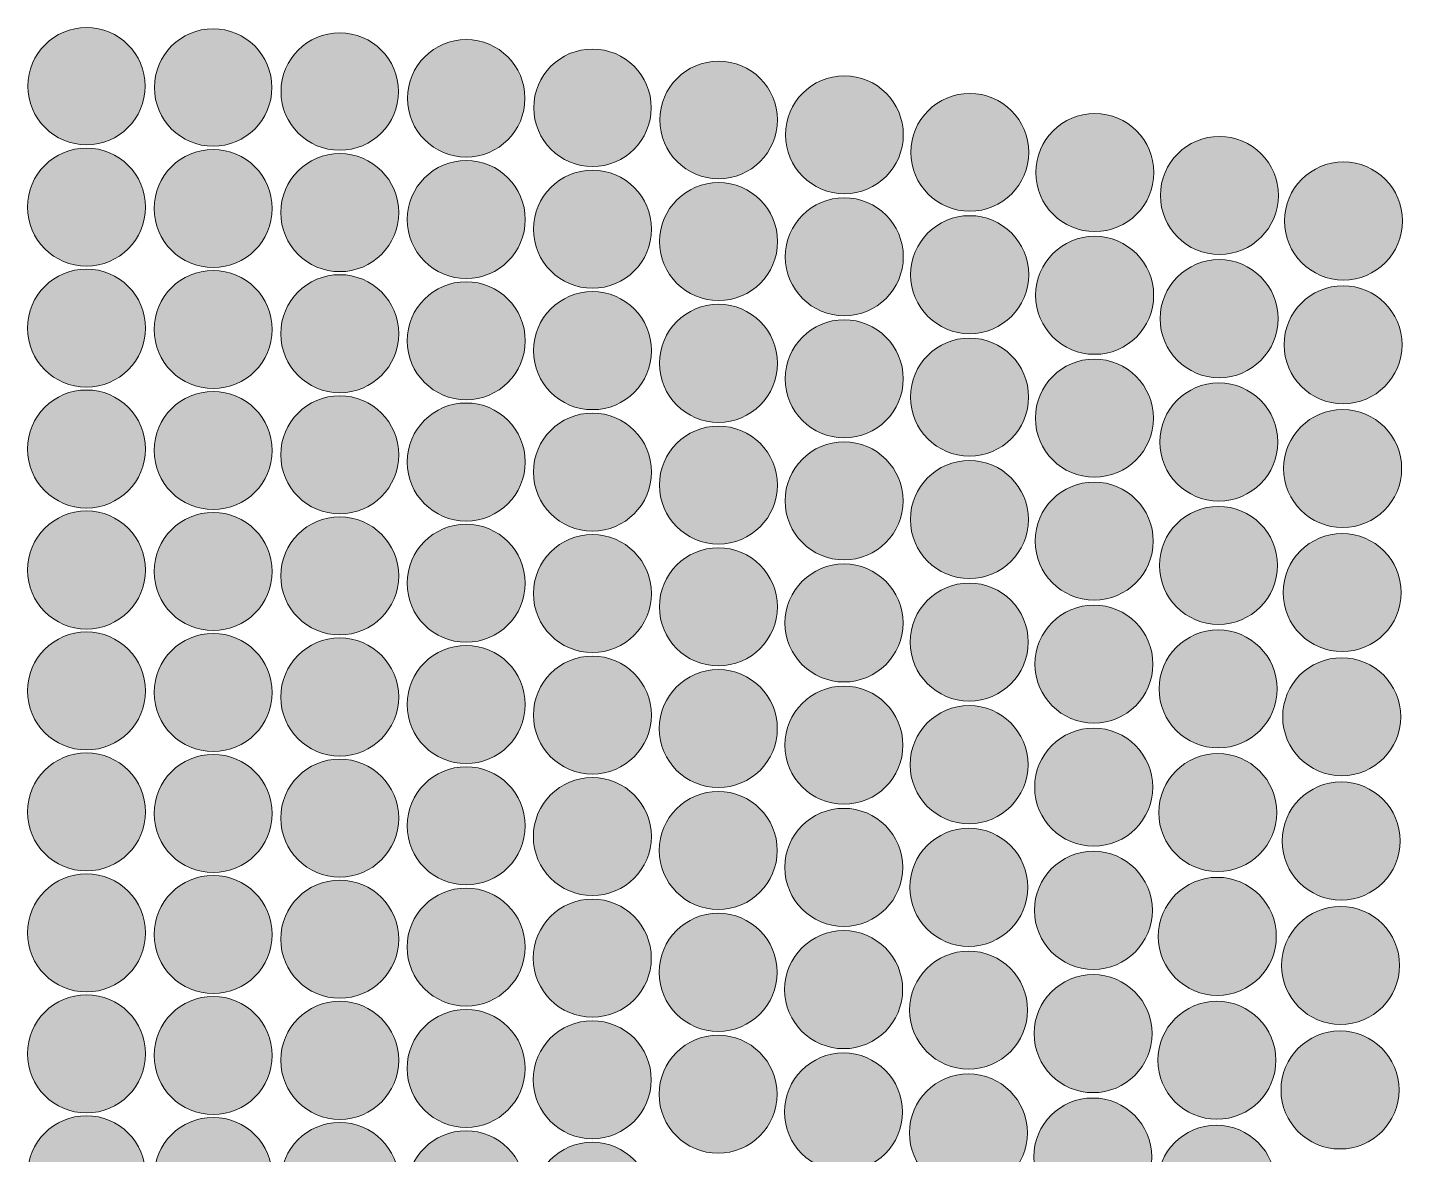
# Model space of a CAD drawing. Extents: x 3515 to 4006, y 175 to 667.
# Drawn here: x 3758 to 3814.4, y 620.3 to 666.5 of the extents above; entities that cross this region are included whole.
import ezdxf

# ---------------------------------------------------------------- set-up
doc = ezdxf.new("R2010")
doc.units = 0
doc.header["$MEASUREMENT"] = 0
doc.layers.add('Capa 1', color=7, linetype='Continuous', lineweight=0)

# ---------------------------------------------------------------- blocks, each defined once
blk = doc.blocks.new('Block_0')
at = {"layer": 'Capa 1', "true_color": 0x000000, "transparency": 33554687}
h = blk.add_hatch(color=18, dxfattribs=at)
h.dxf.hatch_style = 2
edge = h.paths.add_edge_path()
edge.add_arc((3760.415, 664.114), 2.405, 0, 360)
h = blk.add_hatch(color=18, dxfattribs=at)
h.dxf.hatch_style = 2
edge = h.paths.add_edge_path()
edge.add_arc((3765.611, 664.058), 2.409, 0, 360)
h = blk.add_hatch(color=18, dxfattribs=at)
h.dxf.hatch_style = 2
edge = h.paths.add_edge_path()
edge.add_arc((3770.805, 663.892), 2.41, 0, 360)
h = blk.add_hatch(color=18, dxfattribs=at)
h.dxf.hatch_style = 2
edge = h.paths.add_edge_path()
edge.add_arc((3775.994, 663.614), 2.41, 0, 360)
h = blk.add_hatch(color=18, dxfattribs=at)
h.dxf.hatch_style = 2
edge = h.paths.add_edge_path()
edge.add_arc((3781.176, 663.226), 2.41, 0, 360)
h = blk.add_hatch(color=18, dxfattribs=at)
h.dxf.hatch_style = 2
edge = h.paths.add_edge_path()
edge.add_arc((3786.349, 662.727), 2.412, 0, 360)
h = blk.add_hatch(color=18, dxfattribs=at)
h.dxf.hatch_style = 2
edge = h.paths.add_edge_path()
edge.add_arc((3791.51, 662.118), 2.417, 0, 360)
h = blk.add_hatch(color=18, dxfattribs=at)
h.dxf.hatch_style = 2
edge = h.paths.add_edge_path()
edge.add_arc((3796.656, 661.398), 2.418, 0, 360)
h = blk.add_hatch(color=18, dxfattribs=at)
h.dxf.hatch_style = 2
edge = h.paths.add_edge_path()
edge.add_arc((3801.786, 660.569), 2.421, 0, 360)
h = blk.add_hatch(color=18, dxfattribs=at)
h.dxf.hatch_style = 2
edge = h.paths.add_edge_path()
edge.add_arc((3806.897, 659.63), 2.421, 0, 360)
h = blk.add_hatch(color=18, dxfattribs=at)
h.dxf.hatch_style = 2
edge = h.paths.add_edge_path()
edge.add_arc((3760.415, 659.152), 2.421, 0, 360)
h = blk.add_hatch(color=18, dxfattribs=at)
h.dxf.hatch_style = 2
edge = h.paths.add_edge_path()
edge.add_arc((3765.611, 659.095), 2.421, 0, 360)
h = blk.add_hatch(color=18, dxfattribs=at)
h.dxf.hatch_style = 2
edge = h.paths.add_edge_path()
edge.add_arc((3770.805, 658.925), 2.421, 0, 360)
h = blk.add_hatch(color=18, dxfattribs=at)
h.dxf.hatch_style = 2
edge = h.paths.add_edge_path()
edge.add_arc((3775.994, 658.641), 2.421, 0, 360)
h = blk.add_hatch(color=18, dxfattribs=at)
h.dxf.hatch_style = 2
edge = h.paths.add_edge_path()
edge.add_arc((3781.175, 658.245), 2.421, 0, 360)
h = blk.add_hatch(color=18, dxfattribs=at)
h.dxf.hatch_style = 2
edge = h.paths.add_edge_path()
edge.add_arc((3811.987, 658.582), 2.421, 0, 360)
h = blk.add_hatch(color=18, dxfattribs=at)
h.dxf.hatch_style = 2
edge = h.paths.add_edge_path()
edge.add_arc((3786.347, 657.736), 2.421, 0, 360)
h = blk.add_hatch(color=18, dxfattribs=at)
h.dxf.hatch_style = 2
edge = h.paths.add_edge_path()
edge.add_arc((3791.506, 657.114), 2.421, 0, 360)
h = blk.add_hatch(color=18, dxfattribs=at)
h.dxf.hatch_style = 2
edge = h.paths.add_edge_path()
edge.add_arc((3796.65, 656.379), 2.421, 0, 360)
h = blk.add_hatch(color=18, dxfattribs=at)
h.dxf.hatch_style = 2
edge = h.paths.add_edge_path()
edge.add_arc((3801.778, 655.533), 2.421, 0, 360)
h = blk.add_hatch(color=18, dxfattribs=at)
h.dxf.hatch_style = 2
edge = h.paths.add_edge_path()
edge.add_arc((3806.885, 654.575), 2.421, 0, 360)
h = blk.add_hatch(color=18, dxfattribs=at)
h.dxf.hatch_style = 2
edge = h.paths.add_edge_path()
edge.add_arc((3760.415, 654.189), 2.421, 0, 360)
h = blk.add_hatch(color=18, dxfattribs=at)
h.dxf.hatch_style = 2
edge = h.paths.add_edge_path()
edge.add_arc((3765.611, 654.131), 2.421, 0, 360)
h = blk.add_hatch(color=18, dxfattribs=at)
h.dxf.hatch_style = 2
edge = h.paths.add_edge_path()
edge.add_arc((3770.805, 653.958), 2.421, 0, 360)
h = blk.add_hatch(color=18, dxfattribs=at)
h.dxf.hatch_style = 2
edge = h.paths.add_edge_path()
edge.add_arc((3775.993, 653.668), 2.421, 0, 360)
h = blk.add_hatch(color=18, dxfattribs=at)
h.dxf.hatch_style = 2
edge = h.paths.add_edge_path()
edge.add_arc((3781.174, 653.263), 2.421, 0, 360)
h = blk.add_hatch(color=18, dxfattribs=at)
h.dxf.hatch_style = 2
edge = h.paths.add_edge_path()
edge.add_arc((3811.97, 653.505), 2.421, 0, 360)
h = blk.add_hatch(color=18, dxfattribs=at)
h.dxf.hatch_style = 2
edge = h.paths.add_edge_path()
edge.add_arc((3786.345, 652.743), 2.421, 0, 360)
h = blk.add_hatch(color=18, dxfattribs=at)
h.dxf.hatch_style = 2
edge = h.paths.add_edge_path()
edge.add_arc((3791.502, 652.108), 2.421, 0, 360)
h = blk.add_hatch(color=18, dxfattribs=at)
h.dxf.hatch_style = 2
edge = h.paths.add_edge_path()
edge.add_arc((3796.644, 651.358), 2.421, 0, 360)
h = blk.add_hatch(color=18, dxfattribs=at)
h.dxf.hatch_style = 2
edge = h.paths.add_edge_path()
edge.add_arc((3801.769, 650.494), 2.421, 0, 360)
h = blk.add_hatch(color=18, dxfattribs=at)
h.dxf.hatch_style = 2
edge = h.paths.add_edge_path()
edge.add_arc((3760.415, 649.227), 2.421, 0, 360)
h = blk.add_hatch(color=18, dxfattribs=at)
h.dxf.hatch_style = 2
edge = h.paths.add_edge_path()
edge.add_arc((3806.872, 649.515), 2.421, 0, 360)
h = blk.add_hatch(color=18, dxfattribs=at)
h.dxf.hatch_style = 2
edge = h.paths.add_edge_path()
edge.add_arc((3765.611, 649.167), 2.421, 0, 360)
h = blk.add_hatch(color=18, dxfattribs=at)
h.dxf.hatch_style = 2
edge = h.paths.add_edge_path()
edge.add_arc((3770.805, 648.99), 2.421, 0, 360)
h = blk.add_hatch(color=18, dxfattribs=at)
h.dxf.hatch_style = 2
edge = h.paths.add_edge_path()
edge.add_arc((3775.993, 648.694), 2.421, 0, 360)
h = blk.add_hatch(color=18, dxfattribs=at)
h.dxf.hatch_style = 2
edge = h.paths.add_edge_path()
edge.add_arc((3781.173, 648.281), 2.421, 0, 360)
h = blk.add_hatch(color=18, dxfattribs=at)
h.dxf.hatch_style = 2
edge = h.paths.add_edge_path()
edge.add_arc((3811.953, 648.424), 2.421, 0, 360)
h = blk.add_hatch(color=18, dxfattribs=at)
h.dxf.hatch_style = 2
edge = h.paths.add_edge_path()
edge.add_arc((3786.342, 647.749), 2.421, 0, 360)
h = blk.add_hatch(color=18, dxfattribs=at)
h.dxf.hatch_style = 2
edge = h.paths.add_edge_path()
edge.add_arc((3791.498, 647.1), 2.421, 0, 360)
h = blk.add_hatch(color=18, dxfattribs=at)
h.dxf.hatch_style = 2
edge = h.paths.add_edge_path()
edge.add_arc((3796.638, 646.334), 2.421, 0, 360)
h = blk.add_hatch(color=18, dxfattribs=at)
h.dxf.hatch_style = 2
edge = h.paths.add_edge_path()
edge.add_arc((3801.759, 645.451), 2.421, 0, 360)
h = blk.add_hatch(color=18, dxfattribs=at)
h.dxf.hatch_style = 2
edge = h.paths.add_edge_path()
edge.add_arc((3760.415, 644.264), 2.421, 0, 360)
h = blk.add_hatch(color=18, dxfattribs=at)
h.dxf.hatch_style = 2
edge = h.paths.add_edge_path()
edge.add_arc((3765.611, 644.204), 2.421, 0, 360)
h = blk.add_hatch(color=18, dxfattribs=at)
h.dxf.hatch_style = 2
edge = h.paths.add_edge_path()
edge.add_arc((3806.859, 644.452), 2.421, 0, 360)
h = blk.add_hatch(color=18, dxfattribs=at)
h.dxf.hatch_style = 2
edge = h.paths.add_edge_path()
edge.add_arc((3770.804, 644.022), 2.421, 0, 360)
h = blk.add_hatch(color=18, dxfattribs=at)
h.dxf.hatch_style = 2
edge = h.paths.add_edge_path()
edge.add_arc((3775.992, 643.72), 2.421, 0, 360)
h = blk.add_hatch(color=18, dxfattribs=at)
h.dxf.hatch_style = 2
edge = h.paths.add_edge_path()
edge.add_arc((3781.172, 643.297), 2.421, 0, 360)
h = blk.add_hatch(color=18, dxfattribs=at)
h.dxf.hatch_style = 2
edge = h.paths.add_edge_path()
edge.add_arc((3811.934, 643.337), 2.421, 0, 360)
h = blk.add_hatch(color=18, dxfattribs=at)
h.dxf.hatch_style = 2
edge = h.paths.add_edge_path()
edge.add_arc((3786.34, 642.754), 2.421, 0, 360)
h = blk.add_hatch(color=18, dxfattribs=at)
h.dxf.hatch_style = 2
edge = h.paths.add_edge_path()
edge.add_arc((3791.494, 642.091), 2.421, 0, 360)
h = blk.add_hatch(color=18, dxfattribs=at)
h.dxf.hatch_style = 2
edge = h.paths.add_edge_path()
edge.add_arc((3796.631, 641.308), 2.421, 0, 360)
h = blk.add_hatch(color=18, dxfattribs=at)
h.dxf.hatch_style = 2
edge = h.paths.add_edge_path()
edge.add_arc((3801.749, 640.405), 2.421, 0, 360)
h = blk.add_hatch(color=18, dxfattribs=at)
h.dxf.hatch_style = 2
edge = h.paths.add_edge_path()
edge.add_arc((3760.415, 639.302), 2.421, 0, 360)
h = blk.add_hatch(color=18, dxfattribs=at)
h.dxf.hatch_style = 2
edge = h.paths.add_edge_path()
edge.add_arc((3765.611, 639.24), 2.421, 0, 360)
h = blk.add_hatch(color=18, dxfattribs=at)
h.dxf.hatch_style = 2
edge = h.paths.add_edge_path()
edge.add_arc((3770.804, 639.054), 2.421, 0, 360)
h = blk.add_hatch(color=18, dxfattribs=at)
h.dxf.hatch_style = 2
edge = h.paths.add_edge_path()
edge.add_arc((3806.844, 639.384), 2.421, 0, 360)
h = blk.add_hatch(color=18, dxfattribs=at)
h.dxf.hatch_style = 2
edge = h.paths.add_edge_path()
edge.add_arc((3775.992, 638.745), 2.421, 0, 360)
h = blk.add_hatch(color=18, dxfattribs=at)
h.dxf.hatch_style = 2
edge = h.paths.add_edge_path()
edge.add_arc((3781.17, 638.313), 2.421, 0, 360)
h = blk.add_hatch(color=18, dxfattribs=at)
h.dxf.hatch_style = 2
edge = h.paths.add_edge_path()
edge.add_arc((3811.914, 638.245), 2.421, 0, 360)
h = blk.add_hatch(color=18, dxfattribs=at)
h.dxf.hatch_style = 2
edge = h.paths.add_edge_path()
edge.add_arc((3786.337, 637.757), 2.421, 0, 360)
h = blk.add_hatch(color=18, dxfattribs=at)
h.dxf.hatch_style = 2
edge = h.paths.add_edge_path()
edge.add_arc((3791.489, 637.079), 2.421, 0, 360)
h = blk.add_hatch(color=18, dxfattribs=at)
h.dxf.hatch_style = 2
edge = h.paths.add_edge_path()
edge.add_arc((3796.624, 636.278), 2.421, 0, 360)
h = blk.add_hatch(color=18, dxfattribs=at)
h.dxf.hatch_style = 2
edge = h.paths.add_edge_path()
edge.add_arc((3801.738, 635.356), 2.421, 0, 360)
h = blk.add_hatch(color=18, dxfattribs=at)
h.dxf.hatch_style = 2
edge = h.paths.add_edge_path()
edge.add_arc((3760.415, 634.339), 2.421, 0, 360)
h = blk.add_hatch(color=18, dxfattribs=at)
h.dxf.hatch_style = 2
edge = h.paths.add_edge_path()
edge.add_arc((3765.611, 634.276), 2.421, 0, 360)
h = blk.add_hatch(color=18, dxfattribs=at)
h.dxf.hatch_style = 2
edge = h.paths.add_edge_path()
edge.add_arc((3770.804, 634.086), 2.421, 0, 360)
h = blk.add_hatch(color=18, dxfattribs=at)
h.dxf.hatch_style = 2
edge = h.paths.add_edge_path()
edge.add_arc((3806.828, 634.312), 2.421, 0, 360)
h = blk.add_hatch(color=18, dxfattribs=at)
h.dxf.hatch_style = 2
edge = h.paths.add_edge_path()
edge.add_arc((3775.991, 633.77), 2.421, 0, 360)
h = blk.add_hatch(color=18, dxfattribs=at)
h.dxf.hatch_style = 2
edge = h.paths.add_edge_path()
edge.add_arc((3781.169, 633.328), 2.421, 0, 360)
h = blk.add_hatch(color=18, dxfattribs=at)
h.dxf.hatch_style = 2
edge = h.paths.add_edge_path()
edge.add_arc((3811.893, 633.147), 2.421, 0, 360)
h = blk.add_hatch(color=18, dxfattribs=at)
h.dxf.hatch_style = 2
edge = h.paths.add_edge_path()
edge.add_arc((3786.334, 632.759), 2.421, 0, 360)
h = blk.add_hatch(color=18, dxfattribs=at)
h.dxf.hatch_style = 2
edge = h.paths.add_edge_path()
edge.add_arc((3791.484, 632.065), 2.421, 0, 360)
h = blk.add_hatch(color=18, dxfattribs=at)
h.dxf.hatch_style = 2
edge = h.paths.add_edge_path()
edge.add_arc((3796.616, 631.246), 2.421, 0, 360)
h = blk.add_hatch(color=18, dxfattribs=at)
h.dxf.hatch_style = 2
edge = h.paths.add_edge_path()
edge.add_arc((3801.726, 630.302), 2.421, 0, 360)
h = blk.add_hatch(color=18, dxfattribs=at)
h.dxf.hatch_style = 2
edge = h.paths.add_edge_path()
edge.add_arc((3760.415, 629.377), 2.421, 0, 360)
h = blk.add_hatch(color=18, dxfattribs=at)
h.dxf.hatch_style = 2
edge = h.paths.add_edge_path()
edge.add_arc((3765.611, 629.312), 2.421, 0, 360)
h = blk.add_hatch(color=18, dxfattribs=at)
h.dxf.hatch_style = 2
edge = h.paths.add_edge_path()
edge.add_arc((3770.804, 629.118), 2.421, 0, 360)
h = blk.add_hatch(color=18, dxfattribs=at)
h.dxf.hatch_style = 2
edge = h.paths.add_edge_path()
edge.add_arc((3806.811, 629.234), 2.421, 0, 360)
h = blk.add_hatch(color=18, dxfattribs=at)
h.dxf.hatch_style = 2
edge = h.paths.add_edge_path()
edge.add_arc((3775.99, 628.794), 2.421, 0, 360)
h = blk.add_hatch(color=18, dxfattribs=at)
h.dxf.hatch_style = 2
edge = h.paths.add_edge_path()
edge.add_arc((3781.167, 628.341), 2.421, 0, 360)
h = blk.add_hatch(color=18, dxfattribs=at)
h.dxf.hatch_style = 2
edge = h.paths.add_edge_path()
edge.add_arc((3786.331, 627.759), 2.421, 0, 360)
h = blk.add_hatch(color=18, dxfattribs=at)
h.dxf.hatch_style = 2
edge = h.paths.add_edge_path()
edge.add_arc((3811.87, 628.043), 2.421, 0, 360)
h = blk.add_hatch(color=18, dxfattribs=at)
h.dxf.hatch_style = 2
edge = h.paths.add_edge_path()
edge.add_arc((3791.479, 627.049), 2.421, 0, 360)
h = blk.add_hatch(color=18, dxfattribs=at)
h.dxf.hatch_style = 2
edge = h.paths.add_edge_path()
edge.add_arc((3796.607, 626.21), 2.421, 0, 360)
h = blk.add_hatch(color=18, dxfattribs=at)
h.dxf.hatch_style = 2
edge = h.paths.add_edge_path()
edge.add_arc((3801.713, 625.244), 2.421, 0, 360)
h = blk.add_hatch(color=18, dxfattribs=at)
h.dxf.hatch_style = 2
edge = h.paths.add_edge_path()
edge.add_arc((3760.415, 624.414), 2.421, 0, 360)
h = blk.add_hatch(color=18, dxfattribs=at)
h.dxf.hatch_style = 2
edge = h.paths.add_edge_path()
edge.add_arc((3765.611, 624.348), 2.421, 0, 360)
h = blk.add_hatch(color=18, dxfattribs=at)
h.dxf.hatch_style = 2
edge = h.paths.add_edge_path()
edge.add_arc((3770.804, 624.149), 2.421, 0, 360)
h = blk.add_hatch(color=18, dxfattribs=at)
h.dxf.hatch_style = 2
edge = h.paths.add_edge_path()
edge.add_arc((3775.99, 623.817), 2.421, 0, 360)
h = blk.add_hatch(color=18, dxfattribs=at)
h.dxf.hatch_style = 2
edge = h.paths.add_edge_path()
edge.add_arc((3806.794, 624.151), 2.421, 0, 360)
h = blk.add_hatch(color=18, dxfattribs=at)
h.dxf.hatch_style = 2
edge = h.paths.add_edge_path()
edge.add_arc((3781.166, 623.353), 2.421, 0, 360)
h = blk.add_hatch(color=18, dxfattribs=at)
h.dxf.hatch_style = 2
edge = h.paths.add_edge_path()
edge.add_arc((3786.328, 622.757), 2.421, 0, 360)
h = blk.add_hatch(color=18, dxfattribs=at)
h.dxf.hatch_style = 2
edge = h.paths.add_edge_path()
edge.add_arc((3811.845, 622.932), 2.421, 0, 360)
h = blk.add_hatch(color=18, dxfattribs=at)
h.dxf.hatch_style = 2
edge = h.paths.add_edge_path()
edge.add_arc((3791.473, 622.03), 2.421, 0, 360)
h = blk.add_hatch(color=18, dxfattribs=at)
h.dxf.hatch_style = 2
edge = h.paths.add_edge_path()
edge.add_arc((3796.598, 621.171), 2.421, 0, 360)
h = blk.add_hatch(color=18, dxfattribs=at)
h.dxf.hatch_style = 2
edge = h.paths.add_edge_path()
edge.add_arc((3801.7, 620.182), 2.421, 0, 360)
h = blk.add_hatch(color=18, dxfattribs=at)
h.dxf.hatch_style = 2
edge = h.paths.add_edge_path()
edge.add_arc((3760.415, 619.452), 2.421, 0, 360)
h = blk.add_hatch(color=18, dxfattribs=at)
h.dxf.hatch_style = 2
edge = h.paths.add_edge_path()
edge.add_arc((3765.611, 619.384), 2.421, 0, 360)
h = blk.add_hatch(color=18, dxfattribs=at)
h.dxf.hatch_style = 2
edge = h.paths.add_edge_path()
edge.add_arc((3770.803, 619.18), 2.421, 0, 360)
h = blk.add_hatch(color=18, dxfattribs=at)
h.dxf.hatch_style = 2
edge = h.paths.add_edge_path()
edge.add_arc((3775.989, 618.84), 2.421, 0, 360)
h = blk.add_hatch(color=18, dxfattribs=at)
h.dxf.hatch_style = 2
edge = h.paths.add_edge_path()
edge.add_arc((3806.774, 619.062), 2.421, 0, 360)
h = blk.add_hatch(color=18, dxfattribs=at)
h.dxf.hatch_style = 2
edge = h.paths.add_edge_path()
edge.add_arc((3781.164, 618.364), 2.421, 0, 360)
at = {"layer": 'Capa 1'}
for centre, radius in [((3760.415, 664.114), 2.405), ((3765.611, 664.058), 2.409), ((3770.805, 663.892), 2.41), ((3775.994, 663.614), 2.41), ((3781.176, 663.226), 2.41), ((3786.349, 662.727), 2.412), ((3791.51, 662.118), 2.417), ((3796.656, 661.398), 2.418), ((3801.786, 660.569), 2.421), ((3806.897, 659.63), 2.421), ((3760.415, 659.152), 2.421), ((3765.611, 659.095), 2.421), ((3770.805, 658.925), 2.421), ((3775.994, 658.641), 2.421), ((3781.175, 658.245), 2.421), ((3811.987, 658.582), 2.421), ((3786.347, 657.736), 2.421), ((3791.506, 657.114), 2.421), ((3796.65, 656.379), 2.421), ((3801.778, 655.533), 2.421), ((3806.885, 654.575), 2.421), ((3760.415, 654.189), 2.421), ((3765.611, 654.131), 2.421), ((3770.805, 653.958), 2.421), ((3775.993, 653.668), 2.421), ((3781.174, 653.263), 2.421), ((3811.97, 653.505), 2.421), ((3786.345, 652.743), 2.421), ((3791.502, 652.108), 2.421), ((3796.644, 651.358), 2.421), ((3801.769, 650.494), 2.421), ((3760.415, 649.227), 2.421), ((3806.872, 649.515), 2.421), ((3765.611, 649.167), 2.421), ((3770.805, 648.99), 2.421), ((3775.993, 648.694), 2.421), ((3781.173, 648.281), 2.421), ((3811.953, 648.424), 2.421), ((3786.342, 647.749), 2.421), ((3791.498, 647.1), 2.421), ((3796.638, 646.334), 2.421), ((3801.759, 645.451), 2.421), ((3760.415, 644.264), 2.421), ((3765.611, 644.204), 2.421), ((3806.859, 644.452), 2.421), ((3770.804, 644.022), 2.421), ((3775.992, 643.72), 2.421), ((3781.172, 643.297), 2.421), ((3811.934, 643.337), 2.421), ((3786.34, 642.754), 2.421), ((3791.494, 642.091), 2.421), ((3796.631, 641.308), 2.421), ((3801.749, 640.405), 2.421), ((3760.415, 639.302), 2.421), ((3765.611, 639.24), 2.421), ((3770.804, 639.054), 2.421), ((3806.844, 639.384), 2.421), ((3775.992, 638.745), 2.421), ((3781.17, 638.313), 2.421), ((3811.914, 638.245), 2.421), ((3786.337, 637.757), 2.421), ((3791.489, 637.079), 2.421), ((3796.624, 636.278), 2.421), ((3801.738, 635.356), 2.421), ((3760.415, 634.339), 2.421), ((3765.611, 634.276), 2.421), ((3770.804, 634.086), 2.421), ((3806.828, 634.312), 2.421), ((3775.991, 633.77), 2.421), ((3781.169, 633.328), 2.421), ((3811.893, 633.147), 2.421), ((3786.334, 632.759), 2.421), ((3791.484, 632.065), 2.421), ((3796.616, 631.246), 2.421), ((3801.726, 630.302), 2.421), ((3760.415, 629.377), 2.421), ((3765.611, 629.312), 2.421), ((3770.804, 629.118), 2.421), ((3806.811, 629.234), 2.421), ((3775.99, 628.794), 2.421), ((3781.167, 628.341), 2.421), ((3786.331, 627.759), 2.421), ((3811.87, 628.043), 2.421), ((3791.479, 627.049), 2.421), ((3796.607, 626.21), 2.421), ((3801.713, 625.244), 2.421), ((3760.415, 624.414), 2.421), ((3765.611, 624.348), 2.421), ((3770.804, 624.149), 2.421), ((3775.99, 623.817), 2.421), ((3806.794, 624.151), 2.421), ((3781.166, 623.353), 2.421), ((3786.328, 622.757), 2.421), ((3811.845, 622.932), 2.421), ((3791.473, 622.03), 2.421), ((3796.598, 621.171), 2.421), ((3801.7, 620.182), 2.421), ((3760.415, 619.452), 2.421), ((3765.611, 619.384), 2.421), ((3770.803, 619.18), 2.421), ((3775.989, 618.84), 2.421), ((3806.774, 619.062), 2.421), ((3781.164, 618.364), 2.421)]:
    blk.add_circle(centre, radius, dxfattribs=at)

msp = doc.modelspace()

# ---------------------------------------------------------------- block references
at = {"layer": 'Capa 1'}
msp.add_blockref('Block_0', (0, 0), dxfattribs=at)

doc.saveas('drawing.dxf')
